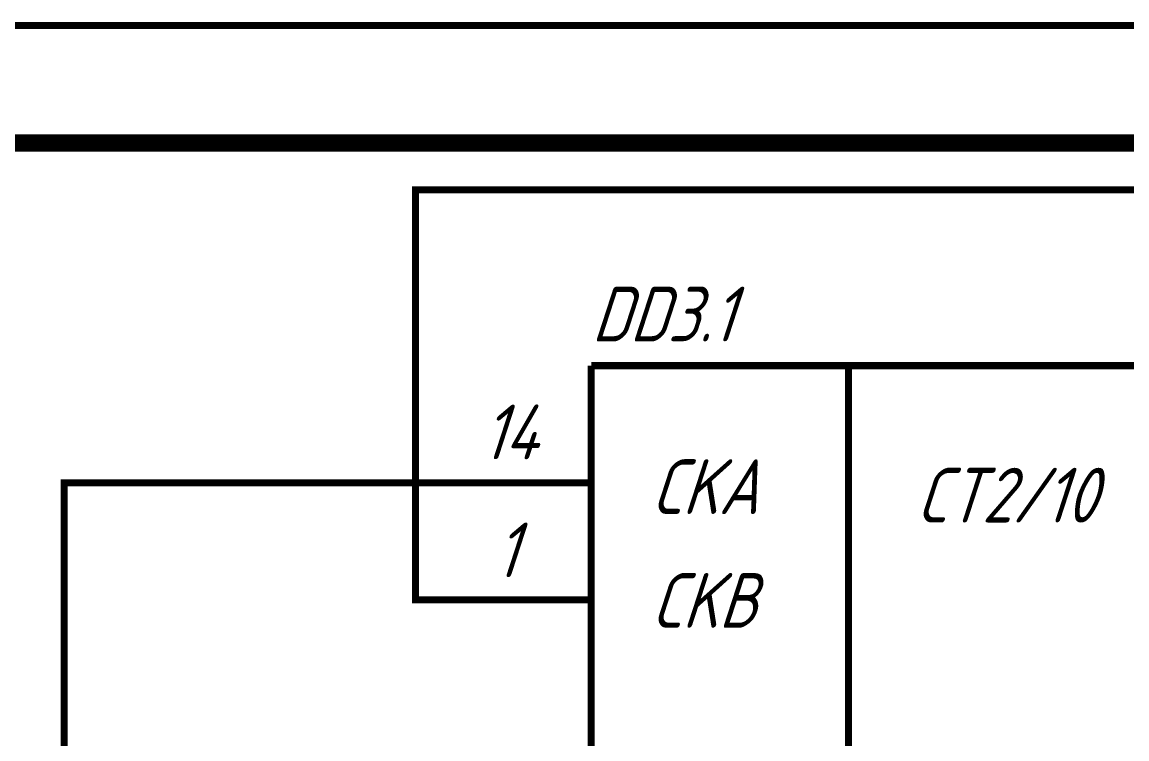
# Paper-space layout 'Layout1' of a CAD drawing. Header units: millimetres. Extents: x 0 to 420, y 0 to 297.
# Drawn here: x 218.31 to 265.48, y 266.72 to 297.3 of the extents above; entities that cross this region are included whole.
import ezdxf

# ---------------------------------------------------------------- set-up
doc = ezdxf.new("R2010")
doc.units = ezdxf.units.MM
doc.layers.add('Sheet', color=255, linetype='Continuous')
doc.styles.add('GOST', font='', dxfattribs={"oblique": 18})
doc.styles.get('GOST').set_extended_font_data('GOST type A')

psp = doc.layouts.get("Layout1")

# ---------------------------------------------------------------- linework, layer by layer
at = {"layer": 'Sheet'}
for points, const_width in [([(0.149, 297.151), (420.082, 297.151), (420.082, 0.151), (0.149, 0.151), (0.149, 297.151)], 0.3), ([(0.149, 297.151), (0.149, 0.151), (420.082, 0.151), (420.082, 297.151), (0.149, 297.151), (0.149, 297.151)], 0.0991), ([(0.149, 297.151), (0.149, 0.151), (420.082, 0.151), (420.082, 297.151), (0.149, 297.151), (0.149, 297.151)], 0.0991)]:
    psp.add_lwpolyline(points, close=True, dxfattribs=dict(at, const_width=const_width))
for points, const_width in [([(20.157, 292.142), (415.074, 292.142)], 0.749), ([(287.597, 267.651), (292.593, 267.651), (292.593, 290.143), (235.108, 290.143), (235.108, 272.648), (237.601, 272.648)], 0.3), ([(242.608, 237.645), (242.608, 282.642)], 0.3), ([(282.601, 282.642), (242.608, 282.642)], 0.3), ([(253.6, 282.642), (253.6, 237.645)], 0.3), ([(292.593, 190.144), (292.593, 235.141), (220.108, 235.141), (220.108, 277.645), (237.601, 277.645)], 0.3), ([(242.608, 277.645), (237.601, 277.645)], 0.3), ([(242.608, 272.648), (237.601, 272.648)], 0.3)]:
    psp.add_lwpolyline(points, dxfattribs=dict(at, const_width=const_width))

# ---------------------------------------------------------------- texts
at = {"layer": 'Sheet', "style": 'GOST', "oblique": 18}
for s, height, p in [('DD3.1', 2.3358, (242.619, 283.675)), ('14', 2.3358, (237.945, 278.644)), ('CKA', 2.3358, (245.134, 276.309)), ('CT2/10', 2.3358, (256.452, 275.949)), ('1', 2.336, (238.488, 273.613)), ('CKB', 2.3358, (245.134, 271.457))]:
    psp.add_text(s, height=height, dxfattribs=at).set_placement(p)

doc.saveas('drawing.dxf')
